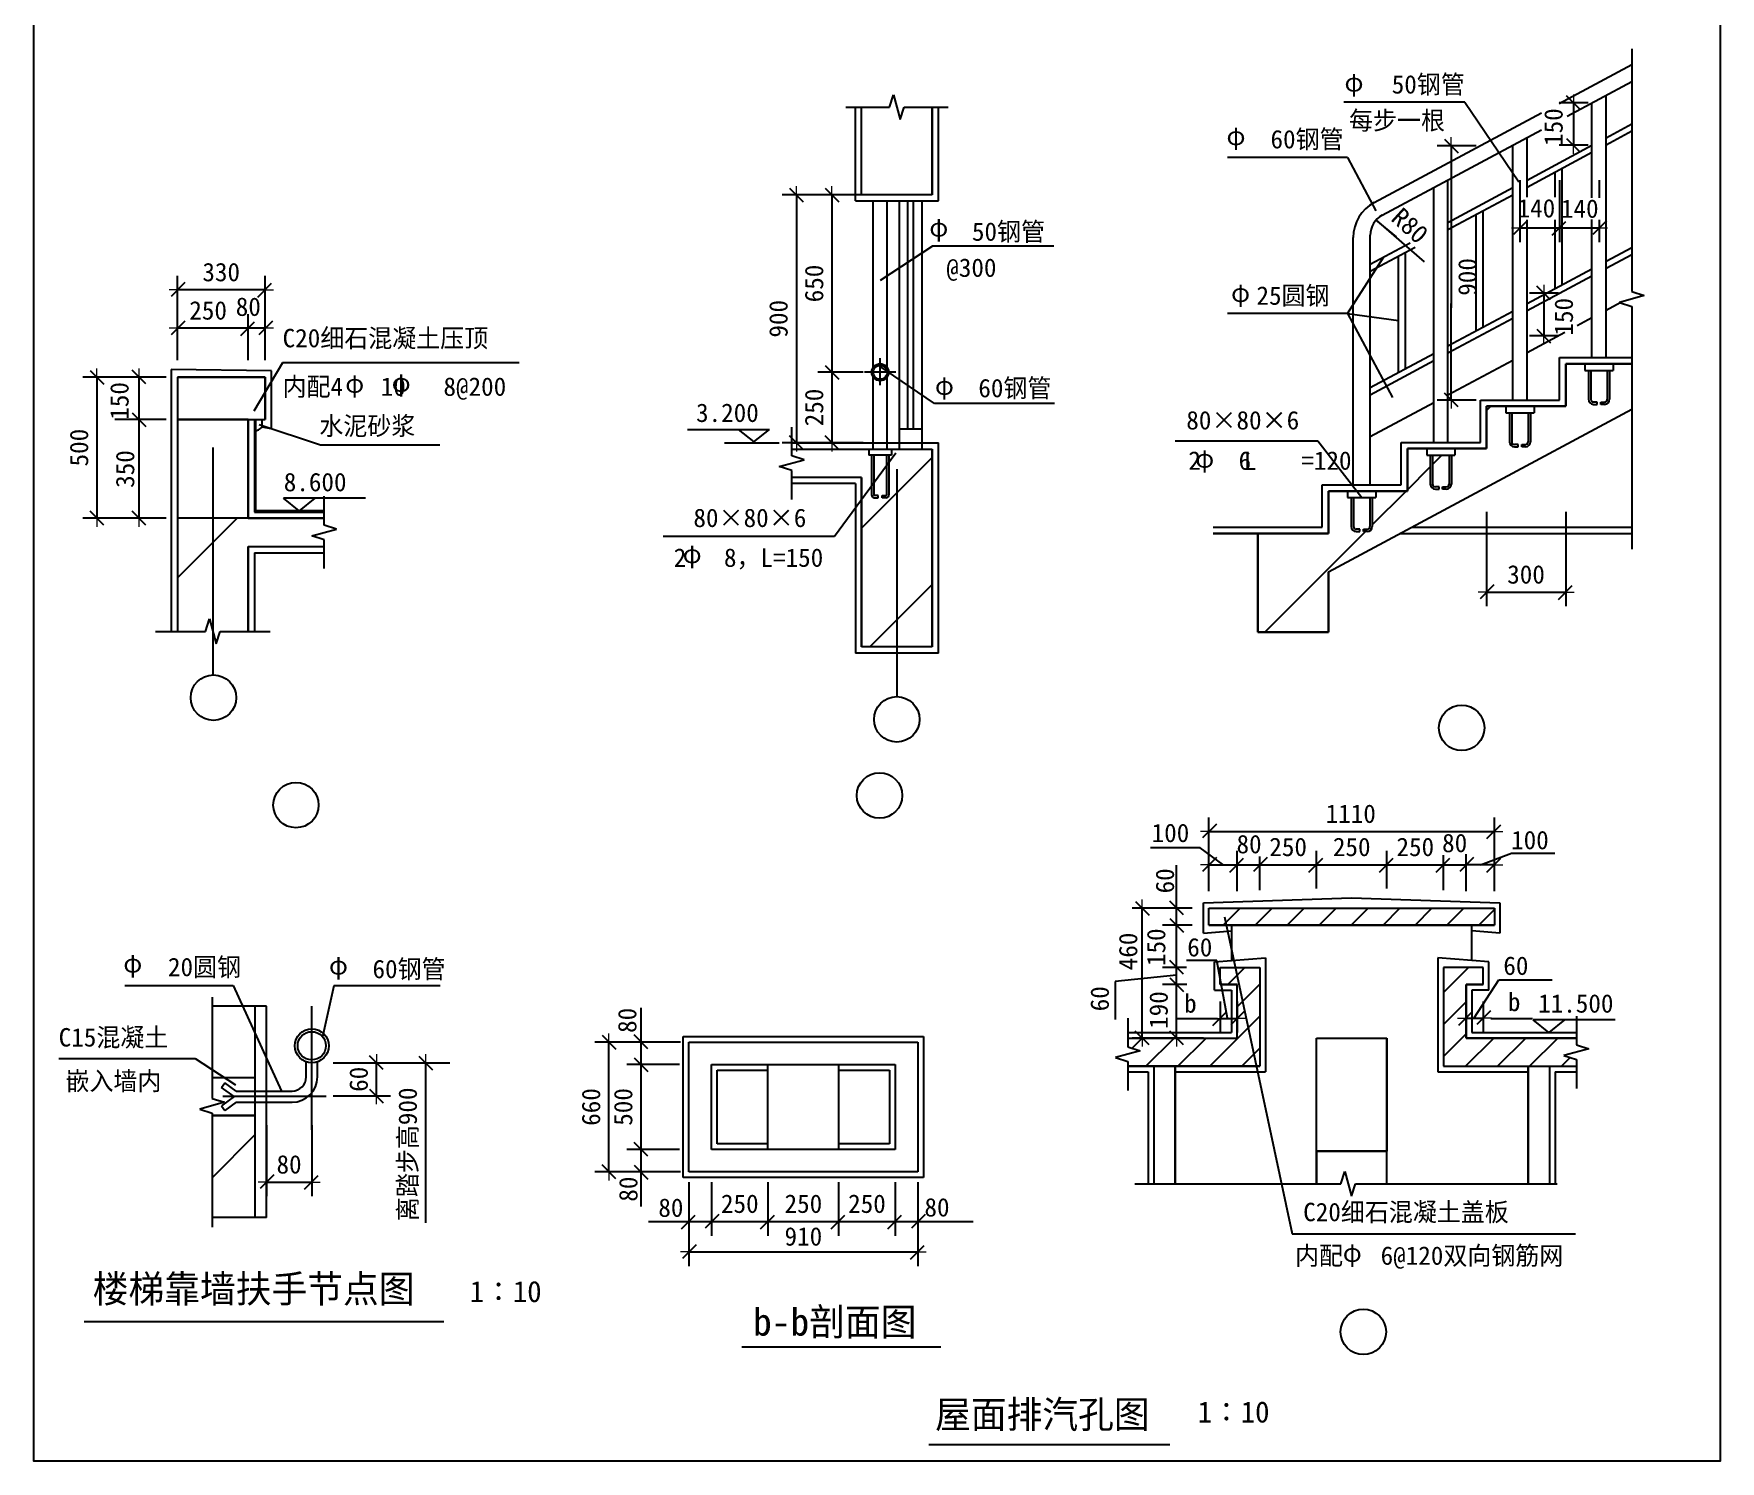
# Model space of a CAD drawing. Header units: metres. Extents: x 87718 to 127669, y -10932 to 43275.
# Drawn here: x 87718 to 127669, y -10932 to 22878 of the extents above; entities that cross this region are included whole.
import ezdxf

# ---------------------------------------------------------------- set-up
doc = ezdxf.new("R2010")
doc.units = ezdxf.units.M
for name, color, linetype in [('OTHER', 7, 'Continuous'), ('PUB_DIM', 3, 'Continuous'), ('PUB_TEXT', 7, 'Continuous'), ('Q', 4, 'Continuous')]:
    doc.layers.add(name, color=color, linetype=linetype)
pattern_1 = [(45, (0, 0), (-4507.53, 4507.53), [])]

# ---------------------------------------------------------------- blocks, each defined once
blk = doc.blocks.new('_DIMX')
at = {"lineweight": 15}
blk.add_line((-150, 0), (150, 0), dxfattribs=at)
blk.add_lwpolyline([(-129.95, -127.04), (112.21, 115.11)])

msp = doc.modelspace()

# ---------------------------------------------------------------- hatches: boundary and pattern name
h = msp.add_hatch()
h.set_pattern_fill('ANSI31', scale=5354)
h.paths.add_polyline_path([(125573.51, 13983.02), (125573.51, 15059.29), (125132.3, 15059.29), (125132.3, 14902.76), (125046.67, 14902.76), (125046.67, 14220.13, -0.41), (124926.21, 14099.66), (124840.23, 14099.66), (124840.23, 14153.2), (124926.21, 14153.2, 0.41), (124993.13, 14220.13), (124993.13, 14902.76), (124602.22, 14902.76), (124602.22, 14220.13, 0.41), (124669.15, 14153.2), (124755.13, 14153.2), (124755.13, 14099.66), (124669.15, 14099.66, -0.41), (124548.68, 14220.13), (124548.68, 14902.76), (124463.05, 14902.76), (124463.05, 15059.29), (124007.96, 15059.29), (124007.96, 14055.42), (123258.4, 14055.42), (123258.4, 13898.89), (123172.77, 13898.89), (123172.77, 13216.25, -0.41), (123052.31, 13095.79), (122966.33, 13095.79), (122966.33, 13149.33), (123052.31, 13149.33, 0.41), (123119.23, 13216.25), (123119.23, 13898.89), (122728.32, 13898.89), (122728.32, 13216.25, 0.41), (122795.25, 13149.33), (122881.23, 13149.33), (122881.23, 13095.79), (122795.25, 13095.79, -0.41), (122674.78, 13216.25), (122674.78, 13898.89), (122589.15, 13898.89), (122589.15, 14055.42), (122134.06, 14055.42), (122134.06, 13051.54), (121384.5, 13051.54), (121384.5, 12895.01), (121298.87, 12895.01), (121298.87, 12212.38, -0.41), (121178.41, 12091.91), (121092.43, 12091.91), (121092.43, 12145.45), (121178.41, 12145.45, 0.41), (121245.33, 12212.38), (121245.33, 12895.01), (120854.42, 12895.01), (120854.42, 12212.38, 0.41), (120921.35, 12145.45), (121007.32, 12145.45), (121007.32, 12091.91), (120921.35, 12091.91, -0.41), (120800.88, 12212.38), (120800.88, 12895.01), (120715.25, 12895.01), (120715.25, 13051.54), (120260.16, 13051.54), (120260.16, 12047.67), (119510.6, 12047.67), (119510.6, 11891.14), (119424.97, 11891.14), (119424.97, 11208.5, -0.41), (119304.5, 11088.04), (119218.53, 11088.04), (119218.53, 11141.58), (119304.5, 11141.58, 0.41), (119371.43, 11208.5), (119371.43, 11891.14), (118980.52, 11891.14), (118980.52, 11208.5, 0.41), (119047.45, 11141.58), (119133.42, 11141.58), (119133.42, 11088.04), (119047.45, 11088.04, -0.41), (118926.98, 11208.5), (118926.98, 11891.14), (118841.35, 11891.14), (118841.35, 12047.67), (118386.26, 12047.67), (118386.26, 11043.79), (116713.13, 11043.79), (116713.13, 8701.42), (118386.26, 8701.42), (118386.26, 10132.71)])
h = msp.add_hatch()
h.set_pattern_fill('AN33C', scale=2007.75)
h.set_pattern_definition(pattern_1)
h.paths.add_polyline_path([(125573.51, 13983.02), (125573.51, 15059.29), (125132.3, 15059.29), (125132.3, 14902.76), (125046.67, 14902.76), (125046.67, 14220.13, -0.41), (124926.21, 14099.66), (124840.23, 14099.66), (124840.23, 14153.2), (124926.21, 14153.2, 0.41), (124993.13, 14220.13), (124993.13, 14902.76), (124602.22, 14902.76), (124602.22, 14220.13, 0.41), (124669.15, 14153.2), (124755.13, 14153.2), (124755.13, 14099.66), (124669.15, 14099.66, -0.41), (124548.68, 14220.13), (124548.68, 14902.76), (124463.05, 14902.76), (124463.05, 15059.29), (124007.96, 15059.29), (124007.96, 14055.42), (123258.4, 14055.42), (123258.4, 13898.89), (123172.77, 13898.89), (123172.77, 13216.25, -0.41), (123052.31, 13095.79), (122966.33, 13095.79), (122966.33, 13149.33), (123052.31, 13149.33, 0.41), (123119.23, 13216.25), (123119.23, 13898.89), (122728.32, 13898.89), (122728.32, 13216.25, 0.41), (122795.25, 13149.33), (122881.23, 13149.33), (122881.23, 13095.79), (122795.25, 13095.79, -0.41), (122674.78, 13216.25), (122674.78, 13898.89), (122589.15, 13898.89), (122589.15, 14055.42), (122134.06, 14055.42), (122134.06, 13051.54), (121384.5, 13051.54), (121384.5, 12895.01), (121298.87, 12895.01), (121298.87, 12212.38, -0.41), (121178.41, 12091.91), (121092.43, 12091.91), (121092.43, 12145.45), (121178.41, 12145.45, 0.41), (121245.33, 12212.38), (121245.33, 12895.01), (120854.42, 12895.01), (120854.42, 12212.38, 0.41), (120921.35, 12145.45), (121007.32, 12145.45), (121007.32, 12091.91), (120921.35, 12091.91, -0.41), (120800.88, 12212.38), (120800.88, 12895.01), (120715.25, 12895.01), (120715.25, 13051.54), (120260.16, 13051.54), (120260.16, 12047.67), (119510.6, 12047.67), (119510.6, 11891.14), (119424.97, 11891.14), (119424.97, 11208.5, -0.41), (119304.5, 11088.04), (119218.53, 11088.04), (119218.53, 11141.58), (119304.5, 11141.58, 0.41), (119371.43, 11208.5), (119371.43, 11891.14), (118980.52, 11891.14), (118980.52, 11208.5, 0.41), (119047.45, 11141.58), (119133.42, 11141.58), (119133.42, 11088.04), (119047.45, 11088.04, -0.41), (118926.98, 11208.5), (118926.98, 11891.14), (118841.35, 11891.14), (118841.35, 12047.67), (118386.26, 12047.67), (118386.26, 11043.79), (116713.13, 11043.79), (116713.13, 8701.42), (118386.26, 8701.42), (118386.26, 10132.71)])
h = msp.add_hatch()
h.set_pattern_fill('AN33C', scale=2007.75)
h.set_pattern_definition(pattern_1)
h.paths.add_polyline_path([(91124.2, 14746.92), (91124.2, 13743.05), (93198.87, 13743.05), (93198.87, 14746.92)])
h.paths.add_polyline_path([(92797.32, 10731.42), (94597.67, 10731.42), (94597.67, 10892.04), (94303.2, 10985.74), (94892.14, 11146.36), (94597.67, 11240.05), (94597.67, 11400.67), (92797.32, 11400.67), (91124.2, 11400.67), (91124.2, 8723.67), (91786.75, 8723.67), (91880.45, 9018.14), (92041.07, 8429.2), (92134.76, 8723.67), (92797.32, 8723.67)])
h = msp.add_hatch()
h.set_pattern_fill('ANSI31', scale=5354)
h.paths.add_polyline_path([(93198.87, 13743.05), (93198.87, 14746.92), (91124.2, 14746.92), (91124.2, 13743.05)])
h.paths.add_polyline_path([(92797.32, 13743.05), (91124.2, 13743.05), (91124.2, 11400.67), (92797.32, 11400.67)])
h.paths.add_polyline_path([(92797.32, 10731.42), (94597.67, 10731.42), (94597.67, 10892.04), (94303.2, 10985.74), (94892.14, 11146.36), (94597.67, 11240.05), (94597.67, 11400.67), (92797.32, 11400.67), (91124.2, 11400.67), (91124.2, 8723.67), (91786.75, 8723.67), (91880.45, 9018.14), (92041.07, 8429.2), (92134.76, 8723.67), (92797.32, 8723.67)])
h = msp.add_hatch()
h.set_pattern_fill('AN33C', scale=2007.75)
h.set_pattern_definition(pattern_1)
h.paths.add_polyline_path([(109000.92, 13040.57), (108036.53, 13040.57), (108036.53, 12892.72), (107975.76, 12892.72), (107975.76, 11955.77, -0.41), (107908.83, 11888.84), (107813.66, 11888.84), (107813.66, 11942.38), (107908.83, 11942.38, 0.41), (107922.22, 11955.77), (107922.22, 12892.72), (107615.44, 12892.72), (107615.44, 11955.77, 0.41), (107628.82, 11942.38), (107723.99, 11942.38), (107723.99, 11888.84), (107628.82, 11888.84, -0.41), (107561.9, 11955.77), (107561.9, 12892.72), (107501.13, 12892.72), (107501.13, 13040.57), (105672.93, 13040.57), (105672.93, 12879.95), (105967.4, 12786.26), (105378.46, 12625.64), (105672.93, 12531.94), (105672.93, 12371.32), (107327.79, 12371.32), (107327.79, 8355.82), (109000.92, 8355.82)])
h = msp.add_hatch()
h.set_pattern_fill('ANSI31', scale=5354)
h.paths.add_polyline_path([(107327.79, 8355.82), (109000.92, 8355.82), (109000.92, 13040.57), (108036.53, 13040.57), (108036.53, 12892.72), (107975.76, 12892.72), (107975.76, 11955.77, -0.41), (107908.83, 11888.84), (107813.66, 11888.84), (107813.66, 11942.38), (107908.83, 11942.38, 0.41), (107922.22, 11955.77), (107922.22, 12892.72), (107615.44, 12892.72), (107615.44, 11955.77, 0.41), (107628.82, 11942.38), (107723.99, 11942.38), (107723.99, 11888.84), (107628.82, 11888.84, -0.41), (107561.9, 11955.77), (107561.9, 12892.72), (107501.13, 12892.72), (107501.13, 13040.57), (105672.93, 13040.57), (105672.93, 12879.95), (105967.4, 12786.26), (105378.46, 12625.64), (105672.93, 12531.94), (105672.93, 12371.32), (107327.79, 12371.32)])
h = msp.add_hatch()
h.set_pattern_fill('ANSI31', scale=5354)
h.paths.add_polyline_path([(92966, -154.47), (91944.24, -154.47), (91944.24, -1847.9), (92966, -1847.9)])
h.paths.add_polyline_path([(92966, -2740.8), (91662.7, -2740.8), (91944.24, -2830.38), (91944.24, -5158.29), (92966, -5158.29)])
h = msp.add_hatch()
h.set_pattern_fill('AR-SAND', scale=133.85)
h.paths.add_polyline_path([(92966, -2162.98), (93233.7, -2162.98), (93233.7, -154.47), (92966, -154.47)])
h.paths.add_polyline_path([(93233.7, -2430.68), (92966, -2430.68), (92966, -5158.29), (93233.7, -5158.29)])
h.paths.add_polyline_path([(93233.7, -2296.82), (93233.7, -2162.98), (92966, -2162.98), (92966, -2296.82)])
h = msp.add_hatch()
h.set_pattern_fill('AR-CONC', scale=66.93)
h.paths.add_polyline_path([(92966, -2430.68), (92510.65, -2430.68), (92240.76, -2620.76), (92214.13, -2582.77), (91649.77, -2736.69), (91662.7, -2740.8), (92966, -2740.8)])
h.paths.add_polyline_path([(92966, -2296.82), (92468.26, -2296.82), (92163.93, -2511.16), (92201.02, -2564.07), (92238.71, -2576.07), (92214.13, -2582.77), (92240.76, -2620.76), (92510.65, -2430.68), (92966, -2430.68)])
h.paths.add_polyline_path([(92966, -2162.98), (92510.67, -2162.98), (92240.76, -1972.88), (92163.93, -2082.49), (92468.26, -2296.82), (92966, -2296.82)])
h.paths.add_polyline_path([(92163.93, -2082.49), (92240.76, -1972.88), (92510.67, -2162.98), (92966, -2162.98), (92966, -1847.9), (91944.24, -1847.9), (91944.24, -2482.37), (92201.02, -2564.07), (92163.93, -2511.16), (92468.26, -2296.82)])

# ---------------------------------------------------------------- linework, layer by layer
for p, q in [((123853.77, 21226.05), (125573.51, 22147.34)), ((124045.6, 20927.27), (125573.51, 21745.79)), ((121620.71, 21257.37), (118752.69, 21257.37)), ((121620.71, 21257.37), (122898.38, 19369.06)), ((124630.37, 18988.9), (124630.37, 21240.54)), ((124964.99, 15206.53), (124964.99, 21419.8)), ((107180.56, 18916.59), (107180.56, 21139.89)), ((107327.79, 19063.83), (107327.79, 21139.89)), ((107327.79, 19063.83), (107327.79, 21139.89)), ((109000.92, 19063.83), (109000.92, 21139.89)), ((109000.92, 21139.89), (109000.92, 19063.83)), ((109148.15, 18916.59), (109148.15, 21139.89)), ((119469.7, 18877.45), (123436.28, 21002.4)), ((119659.32, 18577.48), (123433.87, 20599.56)), ((123091.09, 19010), (123091.09, 20415.93)), ((124964.99, 20415.93), (125573.51, 20741.92)), ((124964.99, 20248.61), (125573.51, 20574.61)), ((122756.47, 14202.65), (122756.47, 20236.66)), ((123091.09, 19412.05), (124630.37, 20236.66)), ((123091.09, 19244.74), (124630.37, 20069.35)), ((118842.49, 19947.88), (116000.08, 19947.88)), ((118842.49, 19947.88), (119512.1, 18685.62)), ((123760.34, 19006.49), (123760.34, 19603.26)), ((123927.65, 16934.59), (123927.65, 19692.9)), ((120882.56, 13198.78), (120882.56, 19232.79)), ((121217.19, 13198.78), (121217.19, 19412.05)), ((121217.19, 18408.17), (122756.47, 19232.79)), ((109000.92, 19063.83), (105672.93, 19063.83)), ((107180.56, 18916.59), (109148.15, 18916.59)), ((109000.92, 19063.83), (107327.79, 19063.83)), ((107601.51, 14971.92), (107601.51, 18916.59)), ((107936.14, 14971.92), (107936.14, 18916.59)), ((108224.91, 13040.57), (108224.91, 18916.59)), ((108425.69, 13522.43), (108425.69, 18916.59)), ((108559.54, 13522.43), (108559.54, 18916.59)), ((108760.31, 13040.57), (108760.31, 18916.59)), ((121217.19, 18240.86), (122756.47, 19065.47)), ((121886.44, 15841.09), (121886.44, 18599.39)), ((122053.75, 15930.72), (122053.75, 18689.02)), ((123091.09, 14202.65), (123091.09, 18473.61)), ((123760.34, 16844.96), (123760.34, 18470.11)), ((124630.37, 15206.53), (124630.37, 18480.56)), ((118975.2, 12194.9), (118975.2, 18051.54)), ((119376.75, 12194.9), (119376.75, 18105.53)), ((109011.52, 17848.56), (107769.75, 17031)), ((111879.54, 17848.56), (109011.52, 17848.56)), ((118842.49, 16250.7), (119697.39, 17593.99)), ((119376.75, 17422.23), (120321.48, 17928.33)), ((119376.75, 17254.91), (120438.93, 17823.94)), ((120046, 14855.14), (120046, 17613.44)), ((120213.31, 14944.77), (120213.31, 17703.07)), ((124964.99, 17490.31), (125573.51, 17816.3)), ((124964.99, 17323), (125573.51, 17648.99)), ((123091.09, 16486.44), (124630.37, 17311.05)), ((123091.09, 16319.12), (124630.37, 17143.73)), ((124964.99, 16333.5), (125294.87, 16510.22)), ((118842.49, 16250.7), (116000.08, 16250.7)), ((118842.49, 16250.7), (120046, 16084.81)), ((118842.49, 16250.7), (119908.65, 14260.53)), ((121217.19, 15482.56), (122756.47, 16307.17)), ((121217.19, 15319.06), (122756.47, 16143.67)), ((124277.36, 15965.13), (124630.37, 16154.24)), ((123091.09, 15329.62), (123989.4, 15810.86)), ((107768.83, 14553.45), (107768.83, 15197.94)), ((119376.75, 14496.61), (120882.56, 15303.3)), ((123860.73, 15206.53), (125573.51, 15206.53)), ((123860.73, 14202.65), (123860.73, 15206.53)), ((93346.11, 14894.16), (90976.96, 14927.62)), ((90976.96, 14927.62), (90976.96, 8723.67)), ((93612.93, 15079.85), (92927.6, 13942.67)), ((93346.11, 13520.2), (93346.11, 14894.16)), ((108142.17, 14860.94), (107395.48, 14860.94)), ((109054.23, 14122.65), (107694.45, 15047.43)), ((119376.75, 14329.3), (120882.56, 15135.98)), ((121217.19, 14325.75), (122756.47, 15150.36)), ((124007.96, 15059.29), (125573.51, 15059.29)), ((124007.96, 14055.42), (124007.96, 15059.29)), ((125573.51, 15057.47), (124007.96, 15057.47)), ((124007.96, 15057.47), (124007.96, 14055.42)), ((124463.05, 15059.29), (124463.05, 14902.76)), ((124463.05, 14902.76), (125132.3, 14902.76)), ((124548.68, 14902.76), (124548.68, 14220.13)), ((124602.22, 14902.76), (124602.22, 14220.13)), ((124993.13, 14902.76), (124993.13, 14220.13)), ((125046.67, 14902.76), (125046.67, 14220.13)), ((125132.3, 15059.29), (125132.3, 14902.76)), ((91124.2, 14746.92), (93198.87, 14746.92)), ((91124.2, 14746.92), (91124.2, 8723.67)), ((93198.87, 14746.92), (91124.2, 14746.92)), ((91124.2, 14746.92), (91124.2, 13743.05)), ((93198.87, 14746.92), (93198.87, 13743.05)), ((93198.87, 13743.05), (93198.87, 14746.92)), ((107601.51, 13040.57), (107601.51, 14749.95)), ((107936.14, 13040.57), (107936.14, 14749.95)), ((111896.64, 14122.65), (109054.23, 14122.65)), ((119376.75, 13339.8), (120882.56, 14146.48)), ((121986.83, 13198.78), (121986.83, 14202.65)), ((121986.83, 14202.65), (123860.73, 14202.65)), ((122134.06, 13051.54), (122134.06, 14055.42)), ((122134.06, 14055.42), (124007.96, 14055.42)), ((124007.96, 14055.42), (122134.06, 14055.42)), ((122134.06, 14055.42), (122134.06, 13051.54)), ((122589.15, 14055.42), (122589.15, 13898.89)), ((123258.4, 14055.42), (123258.4, 13898.89)), ((124755.13, 14153.2), (124669.15, 14153.2)), ((124669.15, 14099.66), (124755.13, 14099.66)), ((124755.13, 14099.66), (124755.13, 14153.2)), ((124840.23, 14153.2), (124926.21, 14153.2)), ((124840.23, 14099.66), (124840.23, 14153.2)), ((124926.21, 14099.66), (124840.23, 14099.66)), ((91124.2, 13743.05), (93198.87, 13743.05)), ((91124.2, 13743.05), (93198.87, 13743.05)), ((92797.32, 13743.05), (91124.2, 13743.05)), ((91124.2, 13743.05), (91124.2, 8723.67)), ((92797.32, 13743.05), (92797.32, 11400.67)), ((92797.32, 11400.67), (92797.32, 13743.05)), ((92944.56, 13743.05), (92944.56, 11547.91)), ((92978.02, 11581.37), (92978.02, 13743.05)), ((94512.15, 13132.31), (93056.52, 13615.21)), ((93124.93, 13559.1), (93124.93, 13743.05)), ((118386.26, 10132.71), (125573.51, 13983.02)), ((118386.26, 10132.71), (125573.51, 13983.02)), ((122589.15, 13898.89), (123258.4, 13898.89)), ((122674.78, 13898.89), (122674.78, 13216.25)), ((122728.32, 13898.89), (122728.32, 13216.25)), ((123119.23, 13898.89), (123119.23, 13216.25)), ((123172.77, 13898.89), (123172.77, 13216.25)), ((93346.11, 13520.2), (93124.93, 13559.1)), ((104082.88, 13187.81), (105374.02, 13187.81)), ((105672.93, 13187.81), (109148.15, 13187.81)), ((108224.91, 13522.43), (108760.31, 13522.43)), ((109148.15, 8208.59), (109148.15, 13187.81)), ((114753.76, 13236.47), (118139.8, 13236.47)), ((118139.8, 13236.47), (119175.98, 11891.14)), ((120112.93, 13198.78), (121986.83, 13198.78)), ((120112.93, 12194.9), (120112.93, 13198.78)), ((91960.76, 13077.19), (91960.76, 7687.21)), ((97338.46, 13132.31), (94512.15, 13132.31)), ((105672.93, 13040.57), (109000.92, 13040.57)), ((105672.93, 13040.57), (109000.92, 13040.57)), ((106682.69, 10981.44), (108140.31, 12951.89)), ((107501.13, 13040.57), (107501.13, 12892.72)), ((108036.53, 12892.72), (107501.13, 12892.72)), ((107561.9, 12892.72), (107561.9, 11955.77)), ((107615.44, 12892.72), (107615.44, 11955.77)), ((107922.22, 12892.72), (107922.22, 11955.77)), ((107975.76, 12892.72), (107975.76, 11955.77)), ((108036.53, 13040.57), (108036.53, 12892.72)), ((109000.92, 8355.82), (109000.92, 13040.57)), ((109000.92, 13040.57), (109000.92, 8355.82)), ((120260.16, 13051.54), (122134.06, 13051.54)), ((120260.16, 12047.67), (120260.16, 13051.54)), ((122134.06, 13051.54), (120260.16, 13051.54)), ((120260.16, 13051.54), (120260.16, 12047.67)), ((120715.25, 13051.54), (120715.25, 12895.01)), ((120715.25, 12895.01), (121384.5, 12895.01)), ((120800.88, 12895.01), (120800.88, 12212.38)), ((120854.42, 12895.01), (120854.42, 12212.38)), ((121245.33, 12895.01), (121245.33, 12212.38)), ((121298.87, 12895.01), (121298.87, 12212.38)), ((121384.5, 13051.54), (121384.5, 12895.01)), ((122881.23, 13149.33), (122795.25, 13149.33)), ((122795.25, 13095.79), (122881.23, 13095.79)), ((122881.23, 13095.79), (122881.23, 13149.33)), ((122966.33, 13095.79), (122966.33, 13149.33)), ((122966.33, 13149.33), (123052.31, 13149.33)), ((123052.31, 13095.79), (122966.33, 13095.79)), ((108164.36, 12562.1), (108164.36, 7172.13)), ((107327.79, 12371.32), (105672.93, 12371.32)), ((107327.79, 12371.32), (105672.93, 12371.32)), ((107180.56, 12224.09), (105672.93, 12224.09)), ((107180.56, 12224.09), (107180.56, 8208.59)), ((107327.79, 12371.32), (107327.79, 8355.82)), ((107327.79, 8355.82), (107327.79, 12371.32)), ((118239.03, 12194.9), (120112.93, 12194.9)), ((118239.03, 11191.03), (118239.03, 12194.9)), ((118386.26, 12047.67), (120260.16, 12047.67)), ((118386.26, 11043.79), (118386.26, 12047.67)), ((120260.16, 12047.67), (118386.26, 12047.67)), ((118386.26, 12047.67), (118386.26, 11043.79)), ((118841.35, 12047.67), (118841.35, 11891.14)), ((119510.6, 12047.67), (119510.6, 11891.14)), ((121007.32, 12145.45), (120921.35, 12145.45)), ((120921.35, 12091.91), (121007.32, 12091.91)), ((121007.32, 12091.91), (121007.32, 12145.45)), ((121092.43, 12145.45), (121178.41, 12145.45)), ((121092.43, 12091.91), (121092.43, 12145.45)), ((121178.41, 12091.91), (121092.43, 12091.91)), ((107723.99, 11942.38), (107628.82, 11942.38)), ((107628.82, 11888.84), (107723.99, 11888.84)), ((107723.99, 11888.84), (107723.99, 11942.38)), ((107813.66, 11942.38), (107908.83, 11942.38)), ((107813.66, 11888.84), (107813.66, 11942.38)), ((107908.83, 11888.84), (107813.66, 11888.84)), ((118841.35, 11891.14), (119510.6, 11891.14)), ((118926.98, 11891.14), (118926.98, 11208.5)), ((118980.52, 11891.14), (118980.52, 11208.5)), ((119371.43, 11891.14), (119371.43, 11208.5)), ((119424.97, 11891.14), (119424.97, 11208.5)), ((92797.32, 11400.67), (91124.2, 11400.67)), ((92797.32, 11400.67), (94597.67, 11400.67)), ((94597.67, 11400.67), (92797.32, 11400.67)), ((92944.56, 11547.91), (94597.67, 11547.91)), ((94597.67, 11581.37), (92978.02, 11581.37)), ((115657.53, 11191.03), (118239.03, 11191.03)), ((120361.79, 11191.03), (125573.51, 11191.03)), ((102626.61, 10981.44), (106682.69, 10981.44)), ((115657.53, 11043.79), (118386.26, 11043.79)), ((116713.13, 11043.79), (115657.53, 11043.79)), ((116713.13, 8701.42), (116713.13, 11043.79)), ((118386.26, 11043.79), (116713.13, 11043.79)), ((116713.13, 11043.79), (116713.13, 8701.42)), ((119133.42, 11141.58), (119047.45, 11141.58)), ((119047.45, 11088.04), (119133.42, 11088.04)), ((119133.42, 11088.04), (119133.42, 11141.58)), ((119218.53, 11088.04), (119218.53, 11141.58)), ((119218.53, 11141.58), (119304.5, 11141.58)), ((119304.5, 11088.04), (119218.53, 11088.04)), ((120086.95, 11043.79), (125573.51, 11043.79)), ((120086.95, 11043.79), (125573.51, 11043.79)), ((92797.32, 10731.42), (94597.67, 10731.42)), ((92797.32, 10731.42), (92797.32, 8723.67)), ((92797.32, 8723.67), (92797.32, 10731.42)), ((92797.32, 10731.42), (94597.67, 10731.42)), ((92944.56, 10584.19), (94597.67, 10584.19)), ((92944.56, 10584.19), (92944.56, 8723.67)), ((118386.26, 10132.71), (118386.26, 8701.42)), ((118386.26, 8701.42), (118386.26, 10132.71)), ((118386.26, 8701.42), (116713.13, 8701.42)), ((116713.13, 8701.42), (118386.26, 8701.42)), ((109148.15, 8208.59), (107180.56, 8208.59)), ((109000.92, 8355.82), (107327.79, 8355.82)), ((109000.92, 8355.82), (107327.79, 8355.82)), ((115557.63, 2797.49), (115557.63, 4318.62)), ((122317.06, 2797.49), (122317.06, 4318.62)), ((115350.92, 3598.16), (114175.85, 3598.16)), ((115881.88, 3198.14), (115350.92, 3598.16)), ((115558.97, 3984), (122315.72, 3984)), ((115557.63, 2570.87), (115557.63, 3528.62)), ((116226.88, 2570.87), (116226.88, 3528.62)), ((116226.88, 2629.92), (116226.88, 3528.62)), ((116762.28, 2593.03), (116762.28, 3390.22)), ((116762.28, 2593.03), (116762.28, 3360.9)), ((118100.78, 2629.92), (118100.78, 3528.62)), ((118100.78, 2629.92), (118100.78, 3528.62)), ((119773.91, 2629.92), (119773.91, 3528.62)), ((119773.91, 2629.92), (119773.91, 3528.62)), ((121112.41, 2593.03), (121112.41, 3423.23)), ((121112.41, 2593.03), (121112.41, 3395.82)), ((121647.81, 2629.92), (121647.81, 3443.79)), ((121647.81, 2570.87), (121647.81, 3416.38)), ((121990.75, 3197.09), (122724.67, 3471.2)), ((122317.06, 2570.87), (122317.06, 3528.62)), ((122724.67, 3471.2), (123753.53, 3471.2)), ((114789.45, 763.89), (114789.45, 3184.65)), ((115558.97, 3193.99), (116225.54, 3193.99)), ((116225.54, 3193.99), (116224.2, 3193.99)), ((116226.88, 3193.99), (116762.28, 3193.99)), ((116763.62, 3193.99), (116764.96, 3193.99)), ((116763.62, 3193.99), (118099.44, 3193.99)), ((118102.12, 3193.99), (119772.57, 3193.99)), ((119775.25, 3193.99), (121111.07, 3193.99)), ((121111.07, 3193.99), (121109.73, 3193.99)), ((121112.41, 3193.99), (121647.81, 3193.99)), ((121649.15, 3193.99), (121650.49, 3193.99)), ((122315.72, 3193.99), (121649.15, 3193.99)), ((115423.78, 2294.33), (118934.52, 2410.22)), ((118934.52, 2410.22), (122450.91, 2294.35)), ((114992.14, 2169.32), (113738.5, 2169.32)), ((113975.16, -907.89), (113975.16, 2167.98)), ((115156.08, 2169.32), (114454.82, 2169.32)), ((114789.45, 2170.66), (114789.45, 2172)), ((114789.45, 1767.77), (114789.45, 2169.32)), ((115423.78, 1573.22), (115423.78, 2294.33)), ((115557.63, 1767.77), (115557.63, 2169.32)), ((115557.63, 2169.32), (122317.06, 2169.32)), ((115557.63, 1767.77), (115557.63, 2169.32)), ((115557.63, 2169.32), (122317.06, 2169.32)), ((115894.9, 1767.77), (116296.45, 2169.32)), ((116652.07, 1767.77), (117053.62, 2169.32)), ((117409.24, 1767.77), (117810.79, 2169.32)), ((118166.41, 1767.77), (118567.96, 2169.32)), ((118923.58, 1767.77), (119325.13, 2169.32)), ((119680.75, 1767.77), (120082.3, 2169.32)), ((120437.92, 1767.77), (120839.47, 2169.32)), ((121195.09, 1767.77), (121596.64, 2169.32)), ((121952.26, 1767.77), (122317.06, 2132.57)), ((122317.06, 2169.32), (122317.06, 1767.77)), ((122317.06, 2169.32), (122317.06, 1767.77)), ((122450.91, 2294.35), (122450.91, 1573.22)), ((115156.08, 1767.77), (114454.82, 1767.77)), ((115156.08, 1767.77), (114454.82, 1767.77)), ((114789.45, 1769.11), (114789.45, 1770.45)), ((114789.45, 1766.43), (114789.45, 1765.09)), ((115423.78, 1573.22), (116093.03, 1633.92)), ((115557.63, 1767.77), (122317.06, 1767.77)), ((122317.06, 1767.77), (115557.63, 1767.77)), ((115924.31, 1959.89), (117529.05, -5548.08)), ((116093.03, 1767.77), (116093.03, 927.72)), ((121781.66, 927.72), (121781.66, 1767.77)), ((122450.91, 1573.22), (121781.66, 1633.92)), ((115741.74, 927.23), (115027.12, 929.31)), ((115691.48, 897.74), (116896.13, 987.67)), ((115691.48, 228.49), (115691.48, 897.74)), ((115996.54, -438.28), (115741.74, 927.23)), ((116896.13, 987.67), (116896.13, -1712.33)), ((122183.21, 897.74), (120978.56, 987.67)), ((120978.56, 987.67), (120978.56, -1712.33)), ((122183.21, 228.49), (122183.21, 897.74)), ((114790.61, 580.5), (113337.73, 434.22)), ((113337.73, 434.22), (113337.73, -465.95)), ((115017.24, 763.89), (114454.82, 763.89)), ((115022.25, 763.89), (114454.82, 763.89)), ((114789.45, 765.23), (114789.45, 766.57)), ((114789.45, 362.34), (114789.45, 763.89)), ((114789.45, 762.56), (114789.45, 761.22)), ((115825.33, 362.34), (115825.33, 763.89)), ((115825.33, 763.89), (116762.28, 763.89)), ((115825.33, 362.34), (115825.33, 763.89)), ((115825.33, 763.89), (116762.28, 763.89)), ((116003.81, 362.34), (116405.36, 763.89)), ((116762.28, 763.89), (116762.28, -1578.48)), ((116762.28, 763.89), (116762.28, -1578.48)), ((122049.36, 763.89), (121112.41, 763.89)), ((121112.41, 763.89), (121112.41, -1578.48)), ((122049.36, 763.89), (121112.41, 763.89)), ((121112.41, 763.89), (121112.41, -1578.48)), ((121112.41, 170.75), (121705.55, 763.89)), ((121840.78, -426.69), (122422.41, 471.35)), ((122049.36, 362.34), (122049.36, 763.89)), ((122049.36, 362.34), (122049.36, 763.89)), ((122422.41, 471.35), (123683.86, 471.35)), ((89876.5, 335.06), (92438.39, 335.06)), ((92438.39, 335.06), (93584.57, -2162.98)), ((94826.78, 324.82), (94561.72, -878.13)), ((97347.96, 324.82), (94826.78, 324.82)), ((114887.13, 362.34), (114454.82, 362.34)), ((115032.26, 362.34), (114454.82, 362.34)), ((114789.45, 361.01), (114789.45, 359.67)), ((114789.45, -907.89), (114789.45, 361.01)), ((115691.48, 228.49), (116093.03, 228.49)), ((115825.33, 362.34), (116226.88, 362.34)), ((116226.88, 362.34), (115825.33, 362.34)), ((116226.88, 362.34), (115825.33, 362.34)), ((116093.03, 228.49), (116093.03, -775.38)), ((116226.88, -171.76), (116762.28, 363.64)), ((116226.88, -909.23), (116226.88, 362.34)), ((116226.88, -909.23), (116226.88, 362.34)), ((122049.36, 362.34), (121647.81, 362.34)), ((121647.81, 362.34), (121647.81, -909.23)), ((121647.81, -909.23), (121647.81, 362.34)), ((121647.81, 362.34), (122049.36, 362.34)), ((122183.21, 228.49), (121781.66, 228.49)), ((121781.66, 228.49), (121781.66, -775.38)), ((93233.7, -154.47), (91944.24, -154.47)), ((92966, -5158.29), (92966, -154.47)), ((92966, -5158.29), (92966, -154.47)), ((93233.7, -5158.29), (93233.7, -154.47)), ((94304.5, -3085.89), (94304.5, -154.47)), ((102104.12, -1537.87), (102104.12, -193.69)), ((115577.33, -1578.48), (116762.28, -393.53)), ((115825.33, -39.21), (115825.33, -778.61)), ((116226.88, -39.21), (116226.88, -778.61)), ((121112.41, -586.42), (121647.81, -51.02)), ((121647.81, -39.21), (121647.81, -770.94)), ((122049.36, -39.21), (122049.36, -770.94)), ((113636.3, -775.38), (116093.03, -775.38)), ((115823.99, -443.99), (115822.65, -443.99)), ((115825.33, -443.99), (116226.88, -443.99)), ((116228.22, -443.99), (116229.56, -443.99)), ((121646.47, -436.31), (121645.13, -436.31)), ((121647.81, -436.31), (122049.36, -436.31)), ((121781.66, -775.38), (124257.27, -775.38)), ((122050.7, -436.31), (122052.04, -436.31)), ((102224.59, -1002.47), (101007.17, -1002.47)), ((101341.8, -4079.68), (101341.8, -1003.81)), ((103036.05, -1002.47), (101769.49, -1002.47)), ((102104.12, -1001.13), (102104.12, -999.79)), ((103103.48, -868.62), (108792.11, -868.62)), ((103103.48, -4214.87), (103103.48, -868.62)), ((103237.33, -1002.47), (108658.26, -1002.47)), ((103237.33, -4081.02), (103237.33, -1002.47)), ((103237.33, -1002.47), (108658.26, -1002.47)), ((103237.33, -4081.02), (103237.33, -1002.47)), ((108658.26, -1002.47), (108658.26, -4081.02)), ((108658.26, -1002.47), (108658.26, -4081.02)), ((108792.11, -868.62), (108792.11, -4214.87)), ((113636.3, -909.23), (116226.88, -909.23)), ((113636.3, -909.23), (116226.88, -909.23)), ((113731.55, -1152.81), (113975.07, -909.23)), ((114988.8, -909.23), (113738.5, -909.23)), ((114062.99, -1578.48), (114732.24, -909.23)), ((115428.92, -909.23), (114454.82, -909.23)), ((114820.16, -1578.48), (115489.41, -909.23)), ((116334.5, -1578.48), (116762.28, -1150.7)), ((118100.78, -909.23), (119773.91, -909.23)), ((118100.78, -4345), (118100.78, -909.23)), ((118100.78, -909.23), (119773.91, -909.23)), ((118100.78, -3586.23), (118100.78, -909.23)), ((119773.91, -4345), (119773.91, -909.23)), ((119773.91, -909.23), (119773.91, -3586.23)), ((121112.41, -1343.59), (121647.81, -808.19)), ((121634.69, -1578.48), (122303.94, -909.23)), ((121647.81, -909.23), (124257.27, -909.23)), ((124257.27, -909.23), (121647.81, -909.23)), ((122391.86, -1578.48), (123061.11, -909.23)), ((123149.03, -1578.48), (123818.28, -909.23)), ((88310.08, -1392.39), (91544.76, -1392.39)), ((91544.76, -1392.39), (92494.09, -2019.51)), ((94170.65, -1828.35), (94170.65, -1470.76)), ((94438.35, -1828.35), (94438.35, -1470.76)), ((96034.74, -1493.73), (97578.21, -1493.73)), ((97004.91, -5282.35), (97004.91, -1495.07)), ((103017.06, -1537.87), (101769.49, -1537.87)), ((103017.06, -1537.87), (101769.49, -1537.87)), ((102104.12, -3544.28), (102104.12, -1539.21)), ((102104.12, -1539.21), (102104.12, -1540.55)), ((103772.73, -1537.87), (108122.86, -1537.87)), ((103772.73, -3545.62), (103772.73, -1537.87)), ((103772.73, -1537.87), (108122.86, -1537.87)), ((103772.73, -3545.62), (103772.73, -1537.87)), ((105111.23, -3545.62), (105111.23, -1537.87)), ((106784.36, -1537.87), (106784.36, -3545.62)), ((108122.86, -1537.87), (108122.86, -3545.62)), ((108122.86, -1537.87), (108122.86, -3545.62)), ((113636.3, -1578.48), (116762.28, -1578.48)), ((116762.28, -1578.48), (113636.3, -1578.48)), ((114252.59, -1578.48), (114252.59, -4345)), ((114252.59, -1578.48), (114252.59, -4345)), ((114754.53, -1578.48), (114754.53, -4345)), ((114754.53, -4345), (114754.53, -1578.48)), ((121112.41, -1578.48), (124257.27, -1578.48)), ((121112.41, -1578.48), (124257.27, -1578.48)), ((123120.16, -1578.48), (123120.16, -4345)), ((123120.16, -4345), (123120.16, -1578.48)), ((123622.1, -1578.48), (123622.1, -4345)), ((123622.1, -1578.48), (123622.1, -4345)), ((123906.2, -1578.48), (124112.2, -1372.4)), ((92966, -1847.9), (91944.24, -1847.9)), ((92966, -1847.9), (91944.24, -1847.9)), ((92163.93, -2082.49), (92240.76, -1972.88)), ((92510.67, -2162.98), (92240.76, -1972.88)), ((103906.58, -1671.72), (105111.23, -1671.72)), ((103906.58, -3411.77), (103906.58, -1671.72)), ((106784.36, -1671.72), (107989.01, -1671.72)), ((107989.01, -1671.72), (107989.01, -3411.77)), ((113636.3, -1712.33), (114118.74, -1712.33)), ((114118.74, -1712.33), (114118.74, -4345)), ((114754.53, -1712.33), (116896.13, -1712.33)), ((120978.56, -1712.33), (123120.16, -1712.33)), ((123755.95, -1712.33), (124257.27, -1712.33)), ((123755.95, -1712.33), (123755.95, -4345)), ((92468.26, -2296.82), (92163.93, -2082.49)), ((92468.26, -2296.82), (92163.93, -2511.16)), ((94643.81, -2296.82), (92195.46, -2296.82)), ((92510.67, -2162.98), (93836.02, -2162.98)), ((92966, -2740.8), (91940.39, -2740.8)), ((91944.24, -2740.8), (92966, -2740.8)), ((92163.93, -2511.16), (92240.76, -2620.76)), ((92510.67, -2430.67), (92240.76, -2620.76)), ((92510.67, -2430.68), (93836.02, -2430.68)), ((103017.06, -3545.62), (101769.49, -3545.62)), ((103017.06, -3545.62), (101769.49, -3545.62)), ((102104.12, -3544.28), (102104.12, -3542.94)), ((102104.12, -4898.56), (102104.12, -3545.62)), ((108122.86, -3545.62), (103772.73, -3545.62)), ((108122.86, -3545.62), (103772.73, -3545.62)), ((105111.23, -3411.77), (103906.58, -3411.77)), ((107989.01, -3411.77), (106784.36, -3411.77)), ((118100.78, -3586.23), (119773.91, -3586.23)), ((119773.91, -3586.23), (118100.78, -3586.23)), ((118100.78, -3586.23), (118100.78, -4345)), ((119773.91, -4345), (119773.91, -3586.23)), ((102224.59, -4081.02), (101007.17, -4081.02)), ((103036.05, -4081.02), (101769.49, -4081.02)), ((102104.12, -4082.36), (102104.12, -4083.7)), ((108792.11, -4214.87), (103103.48, -4214.87)), ((108658.26, -4081.02), (103237.33, -4081.02)), ((108658.26, -4081.02), (103237.33, -4081.02)), ((103237.33, -4325.51), (103237.33, -5591.21)), ((103772.73, -4320.99), (103772.73, -5591.21)), ((103772.73, -4325.51), (103772.73, -5591.21)), ((105111.23, -4320.99), (105111.23, -5591.21)), ((105111.23, -4320.99), (105111.23, -5591.21)), ((106784.36, -4320.99), (106784.36, -5591.21)), ((106784.36, -4320.99), (106784.36, -5591.21)), ((108122.86, -4320.99), (108122.86, -5591.21)), ((108122.86, -4325.51), (108122.86, -5591.21)), ((108658.26, -4325.51), (108658.26, -5591.21)), ((93233.7, -5158.29), (91944.24, -5158.29)), ((103237.33, -5076.24), (103237.33, -6308.67)), ((108658.26, -5076.24), (108658.26, -6308.67)), ((102280.03, -5256.58), (103772.73, -5256.58)), ((103235.99, -5256.58), (103234.65, -5256.58)), ((103774.07, -5256.58), (105109.89, -5256.58)), ((103774.07, -5256.58), (103775.41, -5256.58)), ((105112.57, -5256.58), (106783.02, -5256.58)), ((106785.69, -5256.58), (108121.52, -5256.58)), ((108121.52, -5256.58), (108120.18, -5256.58)), ((108122.86, -5256.58), (109972.18, -5256.58)), ((108659.6, -5256.58), (108660.93, -5256.58)), ((117529.05, -5548.08), (124236.06, -5547.66)), ((103238.67, -5974.05), (108656.92, -5974.05)), ((88915.84, -7619.87), (97431.23, -7619.87)), ((104489.93, -8219.47), (109209, -8219.47)), ((108920.74, -10538.86), (114628.44, -10538.86))]:
    msp.add_line(p, q)
msp.add_lwpolyline([(87717.53, 43275.33), (127669.12, 43275.33), (127669.12, -10932.16), (87717.53, -10932.16)], close=True)
msp.add_lwpolyline([(119507.24, 18465.2), (119988.8, 18068.09)])
for centre, radius in [((107768.83, 14860.94), 200.78), ((107768.83, 14860.94), 167.31), ((94304.5, -1092.17), 401.55), ((94304.5, -1092.17), 334.63)]:
    msp.add_circle(centre, radius)
for centre, radius, start, end in [((119912.15, 18051.54), 936.95, 118.18, 180), ((119912.15, 18105.53), 535.4, 118.18, 180), ((124669.15, 14220.13), 120.47, 180, 270), ((124669.15, 14220.13), 66.93, 180, 270), ((124926.21, 14220.13), 120.47, 270, 0), ((124926.21, 14220.13), 66.93, 270, 0), ((92939.12, 13732.17), 253.92, 271.23, 317.03), ((122795.25, 13216.25), 120.47, 180, 270), ((122795.25, 13216.25), 66.93, 180, 270), ((123052.31, 13216.25), 120.47, 270, 0), ((123052.31, 13216.25), 66.93, 270, 0), ((120921.35, 12212.38), 120.47, 180, 270), ((120921.35, 12212.38), 66.93, 180, 270), ((121178.41, 12212.38), 120.47, 270, 0), ((121178.41, 12212.38), 66.93, 270, 0), ((107628.82, 11955.77), 66.93, 180, 270), ((107628.82, 11955.77), 13.39, 180, 270), ((107908.83, 11955.77), 13.39, 270, 0), ((107908.83, 11955.77), 66.93, 270, 0), ((119047.45, 11208.5), 120.47, 180, 270), ((119047.45, 11208.5), 66.93, 180, 270), ((119304.5, 11208.5), 120.47, 270, 0), ((119304.5, 11208.5), 66.93, 270, 0), ((93836.02, -1828.35), 602.33, 270, 0), ((93836.02, -1828.35), 334.63, 270, 0)]:
    msp.add_arc(centre, radius, start, end)
at = {"layer": 'OTHER'}
for p, q in [((125573.51, 22522.12), (125573.51, 16769.57)), ((107990.35, 21139.89), (108084.05, 21434.36)), ((108084.05, 21434.36), (108244.67, 20845.42)), ((106953.01, 21139.89), (107990.35, 21139.89)), ((108244.67, 20845.42), (108338.36, 21139.89)), ((108338.36, 21139.89), (109375.7, 21139.89)), ((125867.98, 16675.88), (125279.04, 16515.26)), ((125279.04, 16515.26), (125573.51, 16421.56)), ((125573.51, 16769.57), (125867.98, 16675.88)), ((125573.51, 16421.56), (125573.51, 10669.01)), ((105672.93, 12879.95), (105672.93, 13562.59)), ((105378.46, 12625.64), (105967.4, 12786.26)), ((105967.4, 12786.26), (105672.93, 12879.95)), ((105672.93, 12531.94), (105378.46, 12625.64)), ((105672.93, 11849.31), (105672.93, 12531.94)), ((94597.67, 11240.05), (94597.67, 11922.69)), ((94892.14, 11146.36), (94597.67, 11240.05)), ((94303.2, 10985.74), (94892.14, 11146.36)), ((94597.67, 10892.04), (94303.2, 10985.74)), ((94597.67, 10209.41), (94597.67, 10892.04)), ((91786.75, 8723.67), (91880.45, 9018.14)), ((91880.45, 9018.14), (92041.07, 8429.2)), ((90602.18, 8723.67), (91786.75, 8723.67)), ((92041.07, 8429.2), (92134.76, 8723.67)), ((92134.76, 8723.67), (93319.34, 8723.67)), ((91944.24, 59.12), (91944.24, -2337.31)), ((124260.47, -386.91), (124260.47, -1069.54)), ((113634.02, -436.24), (113634.02, -1118.88)), ((113634.02, -1118.88), (113928.49, -1212.57)), ((124554.94, -1163.24), (123966, -1323.86)), ((124260.47, -1069.54), (124554.94, -1163.24)), ((113928.49, -1212.57), (113339.55, -1373.19)), ((113339.55, -1373.19), (113634.02, -1466.89)), ((113634.02, -1466.89), (113634.02, -2149.52)), ((123966, -1323.86), (124260.47, -1417.55)), ((124260.47, -1417.55), (124260.47, -2100.19)), ((91944.24, -2337.31), (92238.71, -2431.01)), ((92238.71, -2431.01), (91649.77, -2591.63)), ((91649.77, -2591.63), (91944.24, -2685.32)), ((91944.24, -2685.32), (91944.24, -5388)), ((113797.07, -4360.45), (118680.55, -4360.45)), ((118680.55, -4360.45), (118774.24, -4065.98)), ((118774.24, -4065.98), (118934.86, -4654.92)), ((118934.86, -4654.92), (119028.56, -4360.45)), ((119028.56, -4360.45), (123805.16, -4360.45))]:
    msp.add_line(p, q, dxfattribs=at)
at = {"layer": 'PUB_DIM'}
for p, q in [((124540.06, 21240.53), (123856.47, 21240.53)), ((124191.09, 21241.87), (124191.09, 21243.21)), ((124191.09, 21240.53), (124191.09, 20236.66)), ((121890.55, 20225.9), (120961.12, 20225.9)), ((121295.74, 20224.57), (121295.74, 16388.66)), ((124540.06, 20236.66), (123856.47, 20236.66)), ((124191.09, 20235.32), (124191.09, 20233.98)), ((122923.78, 19408.38), (122923.78, 17941.72)), ((123860.73, 19408.38), (123860.73, 17941.72)), ((123860.73, 19408.38), (123860.73, 17941.72)), ((124797.68, 19408.38), (124797.68, 18988.9)), ((107365.1, 19063.83), (105448.69, 19063.83)), ((105783.32, 19062.49), (105783.32, 13189.15)), ((107365.1, 19063.83), (106292.05, 19063.83)), ((106626.67, 19062.49), (106626.67, 14862.27)), ((119515.7, 18465.37), (120654.02, 17475.09)), ((124797.68, 18466.54), (124797.68, 17941.72)), ((123859.39, 18276.34), (122925.12, 18276.34)), ((123859.39, 18276.34), (123858.05, 18276.34)), ((124797.68, 18276.34), (123860.73, 18276.34)), ((124799.02, 18276.34), (124800.36, 18276.34)), ((91124.19, 15148.48), (91124.19, 17146.9)), ((93197.53, 16812.27), (91125.53, 16812.27)), ((93198.87, 15148.48), (93198.87, 17146.9)), ((121295.74, 14203.99), (121295.74, 16487.93)), ((123834.67, 16730.3), (123151.08, 16730.3)), ((123485.7, 16731.64), (123485.7, 16732.98)), ((123485.7, 16730.3), (123485.7, 15726.42)), ((91124.19, 15148.48), (91124.19, 16235.28)), ((92797.32, 15148.48), (92797.32, 16235.28)), ((92797.32, 15148.48), (92797.32, 16235.28)), ((93198.87, 15148.48), (93198.87, 16235.28)), ((92795.98, 15900.65), (91125.53, 15900.65)), ((92795.98, 15900.65), (92794.64, 15900.65)), ((93198.87, 15900.65), (92797.32, 15900.65)), ((93200.21, 15900.65), (93201.55, 15900.65)), ((123834.67, 15726.42), (123151.08, 15726.42)), ((123485.7, 15725.09), (123485.7, 15723.75)), ((99218.78, 15079.85), (93612.93, 15079.85)), ((107365.1, 14860.93), (106292.05, 14860.93)), ((107365.1, 14860.93), (106292.05, 14860.93)), ((106626.67, 14859.59), (106626.67, 13189.14)), ((90760.76, 14746.92), (88879.84, 14746.92)), ((89214.46, 14745.58), (89214.46, 11402.01)), ((90856.04, 14746.93), (89642.1, 14746.93)), ((90207.85, 14748.27), (90207.85, 14749.61)), ((90207.85, 14746.93), (90207.85, 13743.05)), ((121890.55, 14202.65), (120961.12, 14202.65)), ((90856.04, 13743.05), (89642.1, 13743.05)), ((90856.04, 13743.05), (89642.1, 13743.05)), ((90207.85, 13741.71), (90207.85, 11402.02)), ((90207.85, 13741.71), (90207.85, 13740.38)), ((103204.66, 13505.89), (105147.92, 13505.89)), ((104406.61, 13505.89), (104777.27, 13208.55)), ((104777.27, 13208.55), (105147.92, 13505.89)), ((107365.1, 13187.81), (105448.69, 13187.81)), ((107365.1, 13187.81), (106292.05, 13187.81)), ((95575.6, 11879.23), (93632.33, 11879.23)), ((94002.99, 11581.89), (93632.33, 11879.23)), ((94373.64, 11879.23), (94002.99, 11581.89)), ((90760.76, 11400.67), (88879.84, 11400.67)), ((90856.04, 11400.68), (89642.1, 11400.68)), ((122134.06, 11555.31), (122134.06, 9317.02)), ((124007.96, 11555.31), (124007.96, 9317.02)), ((122135.4, 9651.64), (124006.62, 9651.64)), ((125181.34, -477.72), (123238.08, -477.72)), ((123608.74, -775.06), (123238.08, -477.72)), ((123979.39, -477.72), (123608.74, -775.06)), ((94809.33, -1493.73), (96171.2, -1493.73)), ((95836.57, -1492.39), (95836.57, -1491.05)), ((95836.57, -2275.75), (95836.57, -1493.73)), ((94809.33, -2275.75), (96171.2, -2275.75)), ((95836.57, -2277.08), (95836.57, -2278.42)), ((93233.71, -2970.78), (93233.71, -4655.83)), ((94304.51, -2970.78), (94304.51, -4655.83)), ((93235.04, -4321.2), (94303.17, -4321.2))]:
    msp.add_line(p, q, dxfattribs=at)
for points in [[(114772.12, -448.71), (115755.42, -448.71)], [(122234.02, -444.7), (123217.31, -444.7)]]:
    msp.add_lwpolyline(points, dxfattribs=at)
at = {"layer": 'PUB_TEXT'}
for centre in [(91974.21, 7152.75), (108162.12, 6639.1), (121543.3, 6437.64), (107754.22, 4837.86), (93928.95, 4609.18), (119213.05, -7867.39)]:
    msp.add_circle(centre, 537.92, dxfattribs=at)

# ---------------------------------------------------------------- block references
at = {"xscale": 1.34, "yscale": 1.34, "zscale": 1.34}
for p, rotation in [((115557.63, 3984), 180), ((115557.63, 3193.99), 180), ((116762.28, 3193.99), 180), ((121647.81, 3193.99), 180), ((113975.16, 2169.32), 90), ((114789.45, 2169.32), 270), ((114789.45, 1767.77), 90), ((114789.45, 763.89), 270), ((114789.45, 362.34), 90), ((116226.88, -443.99), 180), ((122049.36, -436.31), 180), ((113975.16, -909.23), 270), ((114789.45, -909.23), 270), ((101341.8, -1002.47), 90), ((102104.12, -1002.47), 270), ((97004.91, -1493.73), 90), ((102104.12, -1537.87), 90), ((102104.12, -3545.62), 270), ((101341.8, -4081.02), 270), ((102104.12, -4081.02), 90), ((103772.73, -5256.58), 180), ((103772.73, -5256.58), 180), ((108658.26, -5256.58), 180), ((103237.33, -5974.05), 180)]:
    msp.add_blockref('_DIMX', p, dxfattribs=dict(at, rotation=rotation))
for p in [(122317.06, 3984), (116226.88, 3193.99), (118100.78, 3193.99), (119773.91, 3193.99), (121112.41, 3193.99), (122317.06, 3193.99), (115825.33, -443.99), (121647.81, -436.31), (103237.33, -5256.58), (105111.23, -5256.58), (106784.36, -5256.58), (108122.86, -5256.58), (108122.86, -5256.58), (108658.26, -5974.05)]:
    msp.add_blockref('_DIMX', p, dxfattribs=at)
at = {"layer": 'PUB_DIM', "xscale": 1.34, "yscale": 1.34, "zscale": 1.34}
for p, rotation in [((124191.09, 21240.53), 270), ((121295.74, 20225.9), 90), ((124191.09, 20236.66), 90), ((105783.32, 19063.83), 90), ((106626.67, 19063.83), 90), ((122923.78, 18276.34), 180), ((124797.68, 18276.34), 180), ((91124.19, 16812.27), 180), ((93198.87, 16812.27), 360), ((123485.7, 16730.3), 270), ((91124.19, 15900.65), 180), ((92797.32, 15900.65), 360), ((92797.32, 15900.65), 360), ((93198.87, 15900.65), 180), ((123485.7, 15726.42), 90), ((89214.46, 14746.92), 90), ((90207.85, 14746.93), 270), ((106626.67, 14860.93), 90), ((121295.74, 14202.65), 270), ((90207.85, 13743.05), 90), ((105783.32, 13187.81), 270), ((106626.67, 13187.81), 270), ((89214.46, 11400.67), 270), ((90207.85, 11400.68), 270), ((122134.06, 9651.64), 180), ((95836.57, -1493.73), 270), ((95836.57, -2275.75), 90), ((93233.71, -4321.2), 180)]:
    msp.add_blockref('_DIMX', p, dxfattribs=dict(at, rotation=rotation))
for p in [(123860.73, 18276.34), (124007.96, 9651.64), (94304.51, -4321.2)]:
    msp.add_blockref('_DIMX', p, dxfattribs=at)

# ---------------------------------------------------------------- texts
for s, height, p in [('   50钢管', 437, (118994.12, 21461.46)), ('每步一根', 437, (118875.62, 20605.83)), ('   60钢管', 437, (116122.9, 20161.6)), ('140', 437, (122867.56, 18527.36)), ('140', 437, (123895.43, 18518)), ('   50钢管', 437, (109050.41, 17973.81)), ('@300', 437, (109334.29, 17119.43)), ('25圆钢', 437, (116682.01, 16458.41)), ('   60钢管', 437, (109202.01, 14267.38)), ('80×80×6', 437, (115020.05, 13505.94)), ('2   6    =120', 437, (115069.24, 12550.82)), ('L', 437, (116386.52, 12543.41)), ('80×80×6', 437, (103344.16, 11193.94)), ('2   8，L=150', 437, (102878.73, 10251.76)), ('300', 437, (122621.88, 9854.74)), ('1110', 437, (118321.09, 4187.09)), ('100', 437, (114198.86, 3732.35)), ('80', 437, (116210.11, 3466.84)), ('250', 437, (116987.04, 3400.57)), ('250', 437, (118492.86, 3400.57)), ('250', 437, (119998.67, 3400.57)), ('80', 437, (121079.53, 3493.03)), ('100', 437, (122714.31, 3562.95)), ('60', 437, (115042.68, 1024.26)), ('   20圆钢', 437, (90005.94, 556.49)), ('   60钢管', 437, (94850.28, 508.8)), ('60', 437, (122530.12, 586.76)), ('C15混凝土', 437, (88309.12, -1110.14)), ('嵌入墙内', 437, (88469.55, -2143.48)), ('80', 437, (93468.52, -4118.1)), ('80', 437, (102513.1, -5143.65)), ('250', 437, (103997.49, -5050)), ('250', 437, (105503.3, -5050)), ('250', 437, (107009.12, -5050)), ('80', 437, (108816.94, -5135.01)), ('C20细石混凝土盖板', 437, (117789.65, -5247)), ('910', 437, (105503.3, -5824.56)), ('内配   6@120双向钢筋网', 437, (117595.65, -6279.19)), ('楼梯靠墙扶手节点图   ', 651.5, (89114.8, -7174.6)), ('1∶10', 500, (98047.63, -7161.94)), ('b-b剖面图', 651.5, (104757.86, -7955.83)), ('屋面排汽孔图   ', 651.5, (109069.4, -10147.21)), ('1∶10', 500, (115290.1, -10014.4))]:
    msp.add_text(s, height=height).set_placement(p)
for s, rotation, p in [('150', 90, (123935.7, 20220.97)), ('330', 360, (91712.4, 17015.37)), ('650', 90, (106420.09, 16516.73)), ('900', 90, (121896.45, 16672.46)), ('250', 360, (91402.72, 16107.23)), ('80', 360, (92502.99, 16195.11)), ('900', 90, (105575.58, 15681.33)), ('150', 90, (124179.38, 15729.01)), ('150', 90, (89964.57, 13735.79)), ('250', 90, (106420.09, 13579.88)), ('500', 90, (89007.89, 12629.3)), ('350', 90, (90099.03, 12122.73)), ('60', 90, (114730.37, 2517.31)), ('150', 90, (114523.11, 796.97)), ('460', 90, (113858.97, 696.54)), ('60', 90, (113186.13, -275.24)), ('190', 90, (114581.71, -691.12)), ('80', 90, (101993.95, -787.43)), ('60', 90, (95631.16, -2183)), ('660', 90, (101136.38, -2987.4)), ('500', 90, (101897.54, -2986.24)), ('80', 90, (102018.95, -4783.96))]:
    msp.add_text(s, height=437, rotation=rotation).set_placement(p)
at = {"insert": (106336.95, 19053.01), "char_height": 2.5, "attachment_point": 1}
msp.add_mtext('钢管', dxfattribs=at)
at = {"layer": 'PUB_DIM'}
msp.add_text('R80', height=437, rotation=317.77, dxfattribs=at).set_placement((119842.5, 18471.71))
for s, p in [('3.200', (103406.5, 13682.82)), ('8.600', (93640.69, 12041.48)), ('b', (114968.85, -306.57)), ('b', (122638.26, -270.71)), ('11.500', (123355.22, -307.11))]:
    msp.add_text(s, height=437, dxfattribs=at).set_placement(p)
at = {"layer": 'PUB_TEXT'}
for s, p in [('C20细石混凝土压顶', (93613.57, 15451.21)), ('内配4   10   8@200', (93611.53, 14302.14)), ('水泥砂浆', (94483.66, 13372.56))]:
    msp.add_text(s, height=437, dxfattribs=at).set_placement(p)
msp.add_text('离踏步高900', height=437, rotation=90, dxfattribs=at).set_placement((96793.91, -5243.84))
at = {"layer": 'Q'}
for p in [(118766.71, 21508.94), (115971.79, 20240.58), (108930.95, 18073.8), (116080.09, 16524.62), (95095.34, 14375.21), (96196.08, 14397.21), (109064.96, 14326.53), (115230.46, 12600.16), (103088.86, 10338.97), (89837.97, 642.93), (94710.03, 595.77), (118726.52, -6210.16)]:
    msp.add_text('φ', height=437, dxfattribs=at).set_placement(p)

doc.saveas('drawing.dxf')
